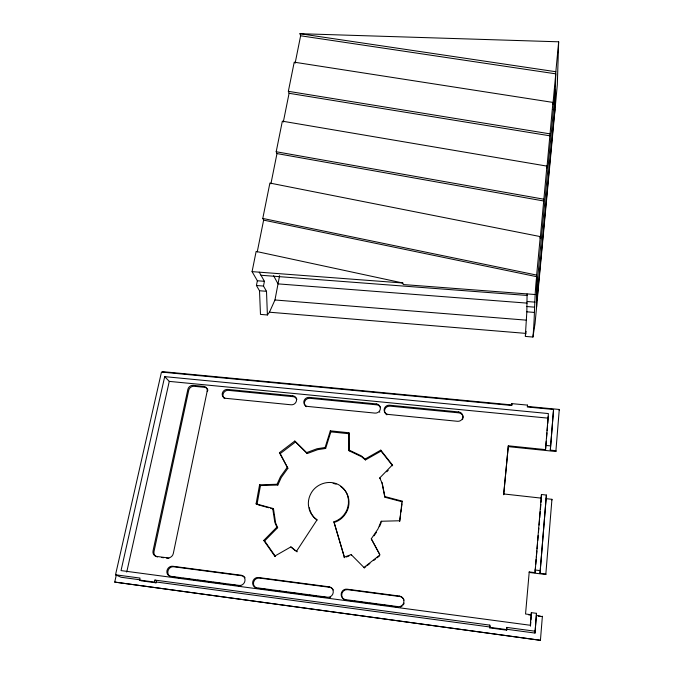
<?xml version="1.0" encoding="UTF-8"?>
<svg xmlns="http://www.w3.org/2000/svg" width="674" height="674" viewBox="0 0 674 674"><rect width="100%" height="100%" fill="white"/><g stroke="black" fill="none" stroke-linecap="round" stroke-linejoin="round"><path stroke-width="1.01" d="M536.622 306.695L536.656 275.085L540.287 236.591L269.895 183.067L262.784 218.435L263.627 220.112L257.224 252M506.848 629.28L535.004 633.071L536.487 613.332L531.356 612.658L530.286 625.27L121.034 570.592L164.7 376.631L548.383 413.558L545.536 449.634L508.322 445.809L503.663 494.665L508.322 445.809M537.245 299.989L537.288 282.238L555.309 90.19M540.287 236.591L540.27 238.301L546.934 166.116L282.347 121.168L276.197 151.743L276.98 153.579L270.906 183.825M260.467 485.583L256.996 504.514L256.095 503.84L259.583 484.817L260.467 485.583L277.848 485.027L281.269 477.495L287.882 468.312L279.432 452.717L294.765 441.057L307.218 453.543L317.673 449.668L325.66 448.446L325.112 447.502L330.319 430.838L348.955 432.767L348.803 449.954L349.242 450.889L361.567 456.711L365.434 459.938L381.054 451.083L380.776 450.148L365.106 459.061L361.188 455.809L348.803 449.954M349.242 450.889L348.955 432.767M256.095 503.84L272.7 508.398L274.815 522.333L276.846 527.161L277.654 527.717L264.629 540.936L263.753 540.438L276.846 527.161M546.934 166.116L546.9 167.995L552.941 102.414L294.218 62.176L288.354 91.319L289.087 93.29L283.307 122.045M541.037 502.282L541.458 494.514L546.395 495.061L540.009 573.262L545.83 573.987L545.805 574.518L529.242 572.453L529.225 571.923L535.03 572.647L535.468 567.474M540.009 573.262L546.395 495.061M272.7 508.398L273.526 509.081L275.632 522.914L277.654 527.717M552.941 102.414L552.891 104.445L555.772 73.837L300.629 35.789L299.947 33.7L558.662 41.805L557.322 84.697L535.046 323.596L532.932 337.042L525.307 336.41L526.841 311.818L527.076 293.915M554.651 113.325L555.839 71.73L558.662 41.805M114.723 582.083L540.43 640.3L114.723 582.083L116.349 574.897M547.777 423.398L548.282 416.313M542.368 616.626L536.479 615.438M508.398 446.651L555.856 451.521L555.907 450.695L550.321 450.122L553.556 409.489L527.312 406.986L527.489 405.116L511.709 403.616L511.524 405.478L161.474 372.065L115.532 574.779L121.067 577.247L139.838 579.783M553.556 409.489L550.321 450.122M551.896 500.032L551.939 499.316L546.252 498.684M532.932 337.042C534.903 316.932 534.255 296.745 536.656 276.685L263.627 220.112M559.218 410.39L559.277 409.463L527.86 406.464M540.43 640.3L542.385 616.213M545.805 574.518L551.939 499.316M555.856 451.521L559.277 409.463M535.004 633.071L536.487 613.332M535.03 572.647L541.458 494.514M530.455 626.171L530.809 622.026M530.986 619.954L531.356 612.658M535.729 564.365L536.175 559.193M536.352 557.128L536.883 550.919M537.06 548.847L537.498 543.674M537.768 540.573L538.206 535.392M538.475 532.291L538.829 528.155M539.09 525.046L539.537 519.873M539.714 517.809L540.236 511.6M540.413 509.527L540.86 504.354M545.536 449.634L546.252 441.234M546.521 438.092L546.968 432.843M547.145 430.745L547.591 425.496M529.225 571.923L525.543 613.997L531.424 614.772M537.254 297.124L554.753 109.576L552.781 109.491M154.927 580.078L156.461 580.811L156.039 582.816L154.506 582.092L154.927 580.078L489.796 625.127L489.779 627.882L506.688 630.165L506.764 627.41L534.988 631.209M506.688 630.165L506.764 627.41M489.779 627.882L489.796 625.127M400.634 514.169L399.674 521.364L402.1 501.127L384.711 496.519L381.973 482.626M400.912 512.114L401.316 509.03M401.594 506.966L402.007 503.882M525.484 335.399L526.108 331.364M534.971 294.513L403.246 284.546L402.816 282.996L256.145 251.427L252.076 271.63L257.367 280.763L256.423 285.498L259.507 290.755L260.476 314.396L267.401 314.977L269.448 312.214L274.958 299.981L279.6 275.615M267.401 314.977L266.5 291.303L263.483 286.054L264.419 281.311L259.254 272.178M295.128 63.188L300.629 35.789M156.039 582.816L141.144 580.811L139.552 580.078L139.99 578.073L115.532 574.779M126.729 572.091L169.267 381.383L164.7 376.631M325.66 448.446L330.85 431.857L330.319 430.838M399.48 520.766L381.189 521.255L377.912 529.115L371.281 538.821L379.647 554.264M379.454 526.714L381.071 522.83M259.583 484.817L277.056 484.261L280.468 476.745L287.099 467.529M374.036 535.805L376.412 532.334M380.776 450.148L392.403 464.934L379.748 477.933L380.195 478.574M386.775 471.817L388.241 470.309M371.281 538.821L379.942 554.913L363.96 567.483L364.339 567.853L365.931 566.607M367.515 565.351L369.9 563.472M373.876 560.347L375.469 559.1M377.052 557.845L379.437 555.966M287.882 468.312L280.207 453.627L295.465 442.018M263.753 540.438L274.731 556.134L290.873 546.9L295.482 550.852M294.765 441.057L306.577 452.625L317.075 448.732L325.112 447.502M333.9 521.777L344.515 557.659L333.9 521.777L336.587 520.783A20.692 19.757 -49.8 0 0 347.599 507.952L348.441 503.781L348.433 499.51L347.54 495.441A20.608 19.681 -49.8 0 0 340.227 485.71C330.681 479.062 316.578 483.157 311.127 493.157A20.532 19.605 -49.8 0 0 308.431 505.449M334.422 522.367C340.876 520.387 345.922 514.953 348.045 508.609A20.574 19.647 -49.9 0 0 340.69 486.451M344.085 557.23L351.188 554.601L351.626 555.031M346.293 557.002L348.964 556.016M381.703 521.853L381.189 521.255M252.076 271.63L402.816 282.996M260.998 275.262L527.102 295.456M257.367 280.763L264.419 281.311M527.22 301.539L534.996 302.137M527.119 303.123L278.025 283.88L273.619 275.708M256.423 285.498L263.483 286.054M526.739 306.544L534.524 307.15M259.507 290.755L266.5 291.303M526.841 311.818L534.541 312.424M274.958 299.981L526.537 320.167M269.448 312.214L525.838 333.386M512.156 404.964L162.358 371.618L163.277 372.57M169.267 381.383L548.223 418.158M545.662 445.404L550.506 445.902M330.85 431.857L349.385 433.778M503.579 493.941L541.391 498.145M535.013 569.968L540.059 570.6M161.592 557.482L163.588 557.735M166.579 558.131L168.576 558.384A5.122 4.6 -57 0 0 168.871 558.417M528.542 614.806L530.514 615.067M538.416 616.103L540.388 616.365M172.611 576.919L175.72 577.34M177.793 577.618L179.865 577.888M182.974 578.309L185.047 578.587M188.156 579L190.228 579.278M193.337 579.691L195.409 579.969M197.482 580.247L200.591 580.659M203.7 581.072L205.772 581.35M207.845 581.628L210.954 582.041M213.026 582.319L216.135 582.732M218.208 583.01L220.28 583.288M223.389 583.701L225.461 583.979M228.57 584.392L230.643 584.67M233.752 585.083L235.824 585.361M237.897 585.639L239.969 585.917A5.215 4.802 -62 0 0 240.888 585.942M258.412 588.377L261.529 588.79M263.601 589.068L265.682 589.346M268.8 589.767L270.872 590.036M273.989 590.458L276.07 590.736M279.179 591.149L281.26 591.427M284.377 591.839L286.45 592.117M288.531 592.395L291.64 592.817M293.721 593.086L296.838 593.508M298.911 593.786L302.028 594.198M304.1 594.476L306.181 594.754M309.299 595.167L311.371 595.445M313.452 595.723L316.561 596.136M318.642 596.414L321.759 596.835M323.832 597.113L326.949 597.526M349.056 600.475L352.14 600.888M354.195 601.166L357.287 601.579M359.343 601.848L362.435 602.261M364.491 602.539L367.574 602.952M369.638 603.222L371.694 603.5M374.778 603.912L376.842 604.19M379.925 604.595L381.981 604.873M384.045 605.151L387.129 605.564M390.221 605.977L392.276 606.246M394.332 606.524L397.424 606.937M156.52 582.033L490.166 627.031M139.552 580.078L154.506 582.092M489.577 627.3L506.562 629.592M299.947 33.7L555.839 71.73M288.354 91.319L549.976 133.856M289.087 93.29L549.933 135.819M276.197 151.743L543.817 199.201M276.98 153.579L543.792 201.004M262.784 218.435L536.656 275.085M384.711 496.519L384.972 497.252L402.058 501.768M258.159 504.834L268.724 507.749M270.645 508.28L273.526 509.081M274.731 556.134L275.556 556.556L264.629 540.936M317.05 520.033L313.991 517.354L311.565 514.026L309.897 510.235M290.873 546.9L297.175 551.804L296.459 551.357L317.092 519.797L316.451 519.443A20.608 19.681 -49.8 0 1 308.49 505.399M277.056 484.261L277.848 485.027M364.339 567.853L351.188 554.601M279.432 452.717L280.207 453.627M381.054 451.083L392.63 465.801L392.403 464.934M306.577 452.625L307.218 453.543M379.748 477.933L382.268 483.443L384.972 497.252M365.106 459.061L365.434 459.938M402.1 501.127L402.277 501.827M309.4 507.749L309.737 509.401M511.709 403.616L511.802 405.032M527.489 405.116L527.523 406.532M333.116 483.426A20.574 19.647 -49.9 0 1 336.107 484.176M157.598 556.96A5.122 4.575 -56.7 0 1 154.026 551.425L188.737 390.263A4.71 4.204 -40.4 0 1 194.078 386.295L204.492 387.314A4.718 4.221 -40.1 0 1 207.263 388.797M463.046 418.276A4.886 4.684 -7.2 0 0 458.783 412.85L389.926 406.127A4.811 4.583 -23.6 0 0 385.958 414.165M462.684 419.405A4.886 4.684 -7.2 0 1 462.549 419.666M306.384 406.708A4.76 4.432 -34.2 0 1 305.71 406.203M305.516 406.009A4.76 4.432 -34.2 0 1 309.813 398.3L376.69 404.83A4.802 4.558 -26 0 1 380.473 407.61M224.804 398.62A4.726 4.271 -39.2 0 1 224.172 398.123M223.987 397.93A4.726 4.271 -39.2 0 1 223.625 392.875A4.726 4.271 -39.2 0 1 228.41 390.356L293.308 396.691A4.76 4.398 -35.5 0 1 296.897 399.412M256.482 588.023A5.224 4.844 -63.1 0 1 259.195 578.031L329.586 587.29A5.257 4.996 -69.9 0 1 333.268 589.952M386.918 414.822A4.811 4.583 -23.6 0 1 386.657 414.678M379.833 412.025A4.802 4.558 -26 0 1 379.639 412.261M345.964 600.062A5.274 5.03 -72.7 0 1 344.751 599.734M344.178 599.456A5.274 5.03 -72.7 0 1 347.506 589.649L399.817 596.532A5.316 5.131 -84.6 0 1 403.313 598.681M403.49 598.95A5.316 5.131 -84.6 0 1 404.029 600.155M404.105 603.12A5.316 5.131 -84.6 0 1 403.625 604.367M403.456 604.654A5.316 5.131 -84.6 0 1 403.271 604.923M402.125 606.103A5.316 5.131 -84.6 0 1 401.856 606.288M401.291 606.608A5.316 5.131 -84.6 0 1 400.373 606.954M330.479 597.341A5.257 4.996 -69.9 0 1 329.872 597.543M207.887 389.976A4.718 4.221 -40.1 0 1 207.963 390.229M170.716 576.582A5.181 4.651 -58.9 0 1 168.053 570.693A5.181 4.651 -58.9 0 1 173.656 566.775L241.84 575.748A5.215 4.802 -62 0 1 244.266 576.877M244.687 577.315A5.215 4.802 -62 0 1 245.041 577.803M207.171 391.232L173.311 553.489A5.139 4.608 -56.9 0 1 167.607 557.853L156.604 556.421A5.131 4.583 -56.6 0 1 153.032 550.877L187.877 389.336A4.718 4.213 -40.4 0 1 193.236 385.368L203.666 386.379A4.726 4.229 -40 0 1 207.171 391.232M292.693 395.773L227.643 389.429A4.735 4.28 -39.2 0 0 222.277 393.439A4.735 4.28 -39.2 0 0 225.849 398.326L291.092 404.796A4.769 4.406 -35.5 0 0 296.476 400.735A4.769 4.406 -35.5 0 0 292.693 395.773M376.286 403.92L309.24 397.382A4.777 4.44 -34.1 0 0 303.856 401.46A4.777 4.44 -34.1 0 0 307.689 406.439L374.929 413.103A4.819 4.566 -25.9 0 0 380.338 408.975A4.819 4.566 -25.9 0 0 376.286 403.92M458.581 411.94L389.547 405.209A4.828 4.592 -23.6 0 0 384.155 409.354A4.828 4.592 -23.6 0 0 388.232 414.426L457.478 421.292A4.895 4.693 -7.3 0 0 462.895 417.096A4.895 4.693 -7.3 0 0 458.581 411.94M241.048 575.242L172.696 566.253A5.19 4.659 -58.8 0 0 166.967 570.651A5.19 4.659 -58.8 0 0 170.615 576.295L239.169 585.436A5.224 4.811 -61.9 0 0 244.932 580.98A5.224 4.811 -61.9 0 0 241.048 575.242M329.022 586.81L258.445 577.534A5.232 4.853 -63 0 0 252.691 582.007A5.232 4.853 -63 0 0 256.626 587.77L327.421 597.215A5.274 5.004 -69.8 0 0 333.2 592.673A5.274 5.004 -69.8 0 0 329.022 586.818M399.446 596.077L346.992 589.177A5.282 5.047 -72.5 0 0 341.213 593.735A5.282 5.047 -72.5 0 0 345.45 599.624L398.073 606.642A5.325 5.148 -84.5 0 0 403.861 602.034A5.325 5.148 -84.5 0 0 399.446 596.077"/></g></svg>
